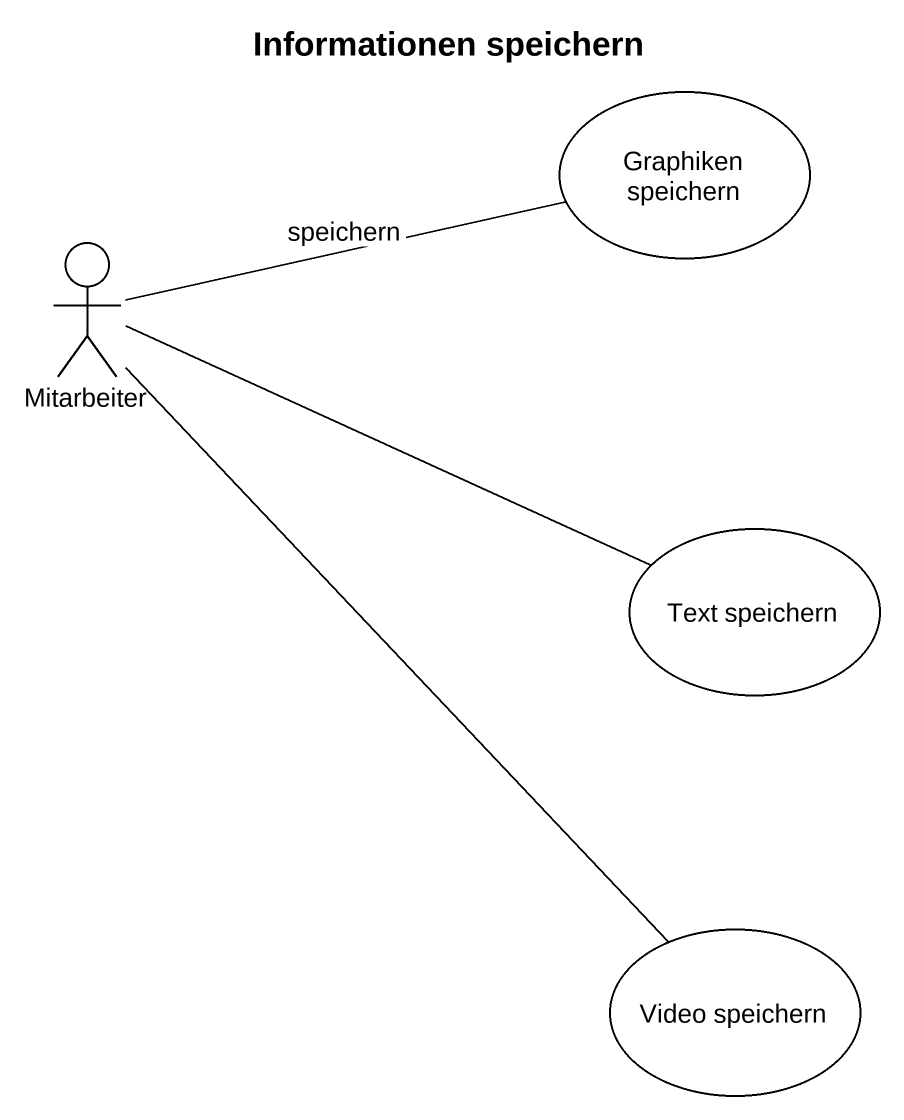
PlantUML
@startuml
title Informationen speichern
usecase "Graphiken speichern" as Graphiken_speichern
actor Mitarbeiter
usecase "Text speichern" as Text_speichern
usecase "Video speichern" as Video_speichern
Mitarbeiter -right- Graphiken_speichern : speichern
Mitarbeiter -right- Text_speichern
Mitarbeiter -- Video_speichern
@enduml
